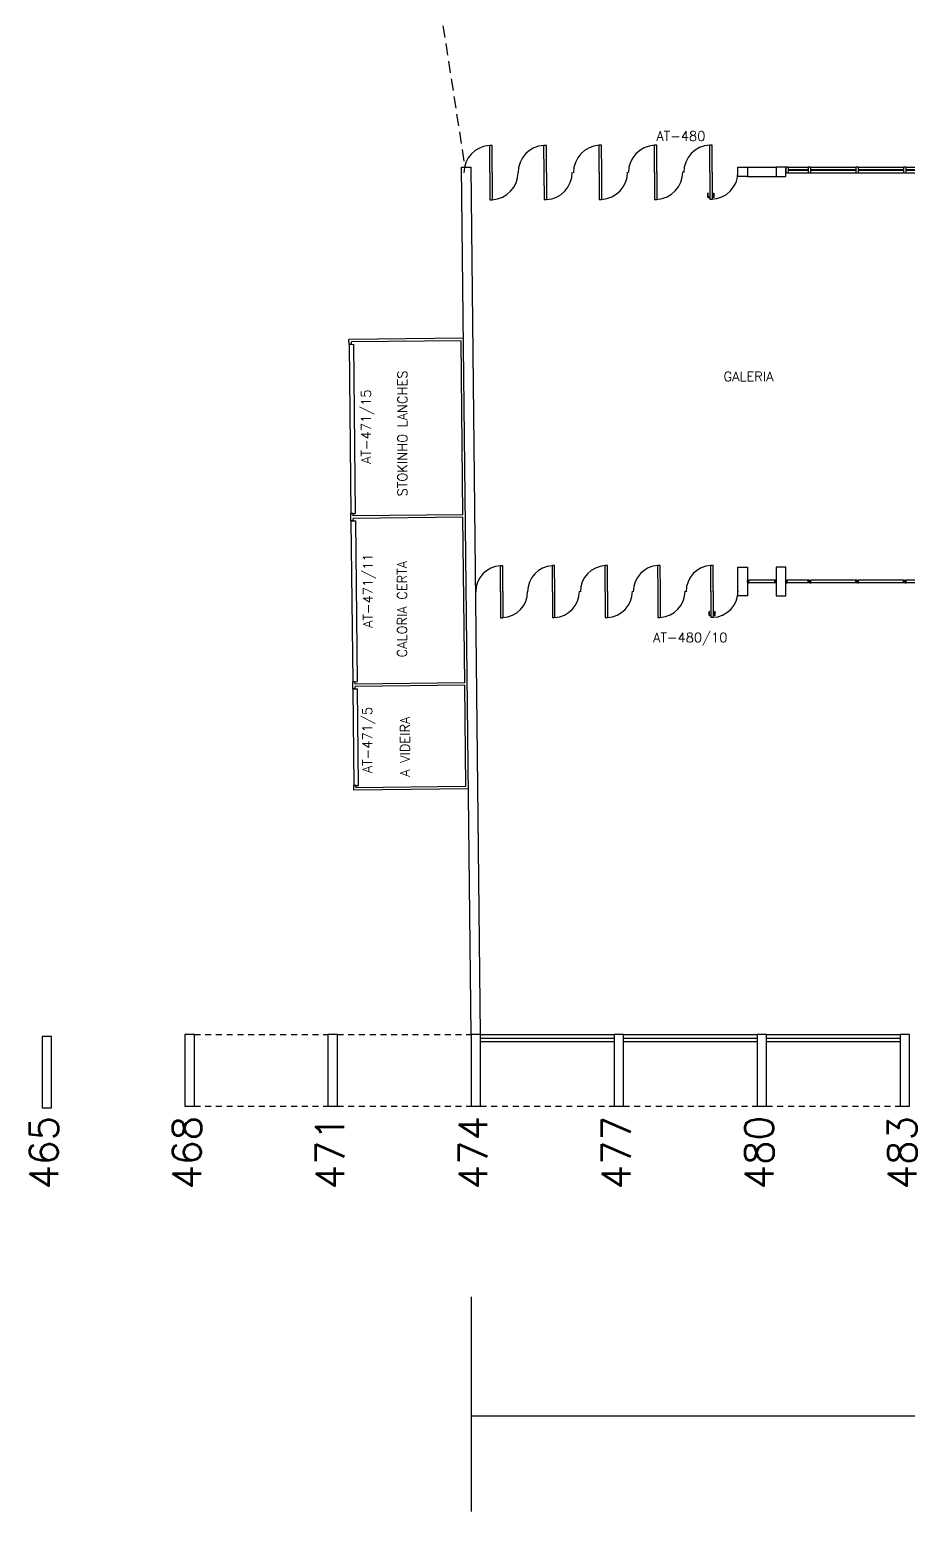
# Model space of a CAD drawing. Header units: millimetres. Extents: x 2552 to 3104, y 1319 to 1450.
# Drawn here: x 2552.01 to 2570.42, y 1323.55 to 1354.62 of the extents above; entities that cross this region are included whole.
import ezdxf

# ---------------------------------------------------------------- set-up
doc = ezdxf.new("R2010")
doc.units = ezdxf.units.MM
doc.linetypes.add('HIDDEN2', pattern=[0.1875, 0.125, -0.0625])
for name, color, linetype in [('ALV', 2, 'Continuous'), ('AR-EST-CNC-IDE', 2, 'Continuous'), ('DIV', 2, 'Continuous'), ('ESQ', 2, 'Continuous'), ('ESTR', 3, 'Continuous'), ('PROJ', 1, 'HIDDEN2'), ('TEXTO', 2, 'Continuous'), ('TEXTO-CENTRO-CUSTO', 2, 'Continuous'), ('TEXTO-ENDEREÇO', 2, 'Continuous')]:
    doc.layers.add(name, color=color, linetype=linetype)
doc.styles.add('1', font='romans.shx', dxfattribs={"height": 1.1})
doc.styles.add('NOPILAR', font='simplex.shx', dxfattribs={"height": 0.6})
doc.styles.add('UNB-100', font='simplex.shx', dxfattribs={"height": 0.2})
doc.styles.add('UNB-100-1', font='simplex.shx', dxfattribs={"height": 0.2})
doc.dimstyles.new('1-600', dxfattribs={"dimtxt": 1.1, "dimasz": 2.5, "dimexe": 2, "dimexo": 4, "dimgap": 0.2, "dimtad": 1, "dimdec": 0, "dimzin": 4, "dimdsep": 46, "dimlunit": 6, "dimtxsty": '1', "dimblk1": 'NONE', "dimblk2": 'NONE', "dimsah": 1, "dimcen": 0, "dimclrd": 2, "dimclre": 2, "dimclrt": 2, "dimadec": 0, "dimazin": 0, "dimtfac": 1, "dimtdec": 0, "dimtmove": 2, "dimatfit": 3, "dimldrblk": 'NONE', "dimfxl": 1, "dimtolj": 1, "dimtzin": 0, "dimarcsym": 0})

# ---------------------------------------------------------------- blocks, each defined once
blk = doc.blocks.new('ESQCIR-TTN')
for p, q in [((0, 0), (0, -0.12)), ((0.06, 0), (0, 0)), ((0.06, 0), (0.477, 0)), ((0.06, -0.12), (0.06, 0)), ((0.53, 0), (0.47, 0)), ((0.47, 0), (0.47, -0.12)), ((0.53, 0), (1.472, 0)), ((0.53, -0.12), (0.53, 0)), ((1.53, 0), (1.47, 0)), ((1.47, 0), (1.47, -0.12)), ((1.53, 0), (2.472, 0)), ((1.53, -0.12), (1.53, 0)), ((2.53, 0), (2.47, 0)), ((2.47, 0), (2.47, -0.12)), ((2.53, 0), (3.472, 0)), ((2.53, -0.12), (2.53, 0)), ((3.53, 0), (3.47, 0)), ((3.47, 0), (3.47, -0.12)), ((3.53, 0), (4.472, 0)), ((3.53, -0.12), (3.53, 0)), ((4.53, 0), (4.47, 0)), ((4.47, 0), (4.47, -0.12)), ((4.53, 0), (4.941, 0)), ((4.53, -0.12), (4.53, 0)), ((4.941, 0), (4.941, -0.12)), ((5.001, 0), (4.941, 0)), ((5.001, -0.12), (5.001, 0)), ((0, -0.12), (0.06, -0.12)), ((0.06, -0.054), (0.477, -0.054)), ((0.06, -0.066), (0.477, -0.066)), ((0.06, -0.12), (0.477, -0.12)), ((0.47, -0.12), (0.53, -0.12)), ((0.53, -0.054), (1.472, -0.054)), ((0.53, -0.066), (1.472, -0.066)), ((0.53, -0.12), (1.472, -0.12)), ((1.47, -0.12), (1.53, -0.12)), ((1.53, -0.054), (2.472, -0.054)), ((1.53, -0.066), (2.472, -0.066)), ((1.53, -0.12), (2.472, -0.12)), ((2.47, -0.12), (2.53, -0.12)), ((2.53, -0.054), (3.472, -0.054)), ((2.53, -0.066), (3.472, -0.066)), ((2.53, -0.12), (3.472, -0.12)), ((3.47, -0.12), (3.53, -0.12)), ((3.53, -0.054), (4.472, -0.054)), ((3.53, -0.066), (4.472, -0.066)), ((3.53, -0.12), (4.472, -0.12)), ((4.47, -0.12), (4.53, -0.12)), ((4.53, -0.05), (4.941, -0.05)), ((4.53, -0.066), (4.941, -0.066)), ((4.53, -0.12), (4.941, -0.12)), ((4.941, -0.12), (5.001, -0.12))]:
    blk.add_line(p, q)
blk = doc.blocks.new('DIVMT-TTN')
for p, q in [((-0.03, 0.03), (-0.03, 0.006)), ((-0.008, 0.03), (-0.03, 0.03)), ((-0.0185, 0.006), (-0.03, 0.006)), ((-0.0185, -0.006), (-0.0185, 0.006)), ((-0.008, 0.03), (-0.008, 0.02)), ((-0.008, 0.02), (0.008, 0.02)), ((-0.0051, 0), (0.0051, 0)), ((0.0051, 0), (-0.0051, 0)), ((-0.0051, 0), (0.0051, 0)), ((0, -0.0051), (0, 0.0051)), ((0, 0.0051), (0, -0.0051)), ((0.008, 0.03), (0.008, 0.02)), ((0.008, 0.03), (0.03, 0.03)), ((0.0205, 0.006), (0.03, 0.006)), ((0.0205, -0.006), (0.0205, 0.006)), ((0.0205, 0.006), (0.0205, -0.006)), ((0.0205, 0.006), (0.03, 0.006)), ((0.97, 0.03), (0.03, 0.03)), ((0.03, 0.006), (0.03, 0.03)), ((0.03, -0.03), (0.03, 0.03)), ((0.03, -0.005), (0.03, 0.005)), ((0.97, -0.03), (0.97, 0.03)), ((0.97, 0.03), (0.97, 0.009)), ((0.97, 0.009), (0.97, 0.027)), ((0.9795, 0.006), (0.97, 0.006)), ((0.97, -0.005), (0.97, 0.005)), ((0.9795, 0.006), (0.9795, -0.006)), ((1.0051, 0), (0.9949, 0)), ((1, 0.0051), (1, -0.0051)), ((-0.0185, -0.006), (-0.03, -0.006)), ((-0.03, -0.03), (-0.03, -0.006)), ((-0.008, -0.03), (-0.03, -0.03)), ((-0.008, -0.03), (-0.008, -0.02)), ((-0.008, -0.02), (0.008, -0.02)), ((0.008, -0.03), (0.008, -0.02)), ((0.008, -0.03), (0.03, -0.03)), ((0.0205, -0.006), (0.03, -0.006)), ((0.0205, -0.006), (0.03, -0.006)), ((0.03, -0.006), (0.03, -0.03)), ((0.97, -0.03), (0.03, -0.03)), ((0.9795, -0.006), (0.97, -0.006)), ((0.97, -0.009), (0.97, -0.027))]:
    blk.add_line(p, q)
blk = doc.blocks.new('PILINT-TTN')
for points in [[(0, -0.197), (0, 0), (0.2, 0), (0.2, -0.2), (0, -0.2)], [(1, 0), (0.8, 0), (0.8, -0.2), (1, -0.2), (1, 0), (1, -0.12)]]:
    blk.add_lwpolyline(points)
for points in [[(0.2, -8.39), (0.2, -8.99), (0, -8.99), (0, -8.39)], [(0.8, -8.39), (0.8, -8.99), (1, -8.99), (1, -8.39)]]:
    blk.add_lwpolyline(points, close=True)
blk = doc.blocks.new('MTINI-TTN')
for p, q in [((-0.03, 0.008), (-0.03, 0.03)), ((0.03, 0.03), (-0.03, 0.03)), ((-0.03, 0.008), (-0.02, 0.008)), ((-0.009, 0.03), (-0.027, 0.03)), ((-0.02, 0.008), (-0.02, 0)), ((-0.001, 0), (-0.02, 0)), ((-0.006, 0.02), (-0.006, 0.03)), ((-0.006, 0.023), (-0.006, 0.027)), ((-0.006, 0.02), (0.006, 0.02)), ((0.005, 0.03), (-0.005, 0.03)), ((0.005, 0), (-0.005, 0)), ((0.004, 0.02), (-0.004, 0.02)), ((0.02, 0), (-0.001, 0)), ((0, -0.005), (0, 0.005)), ((0.006, 0.02), (0.006, 0.03)), ((0.006, 0.023), (0.006, 0.027)), ((0.009, 0.03), (0.027, 0.03)), ((0.03, 0.008), (0.02, 0.008)), ((0.02, 0), (0.02, 0.008)), ((0.03, 0.008), (0.03, 0.03))]:
    blk.add_line(p, q)
blk = doc.blocks.new('*D102')
at = {"layer": 'DEFPOINTS', "color": 0, "transparency": 16777216}
for p in [(2561.266, 1332.048), (2681.466, 1332.048), (2681.466, 1325.548)]:
    blk.add_point(p, dxfattribs=at)
at = {"layer": 'TEXTO-CENTRO-CUSTO', "color": 2, "lineweight": -2, "transparency": 16777216}
for p, q in [((2561.266, 1328.048), (2561.266, 1323.548)), ((2681.466, 1328.048), (2681.466, 1323.548)), ((2561.266, 1325.548), (2681.466, 1325.548))]:
    blk.add_line(p, q, dxfattribs=at)
at = {"layer": 'TEXTO-CENTRO-CUSTO', "color": 2, "transparency": 16777216, "insert": (2621.366, 1326.481), "char_height": 1.1, "attachment_point": 5, "style": '1'}
blk.add_mtext('\\A1;Arquitetura e Urbanismo', dxfattribs=at)
blk = doc.blocks.new('_NONE')
at = {"color": 0, "linetype": 'ByBlock'}
blk.add_circle((0, 0), 0.25, dxfattribs=at)

msp = doc.modelspace()

# ---------------------------------------------------------------- linework, layer by layer
at = {"layer": 'ALV'}
for p, q in [((2561.266, 1333.548), (2561.066, 1351.738)), ((2561.066, 1351.738), (2561.266, 1351.738)), ((2561.466, 1333.548), (2561.266, 1351.738)), ((2567.066, 1351.738), (2567.668, 1351.738)), ((2567.066, 1351.538), (2567.668, 1351.538))]:
    msp.add_line(p, q, dxfattribs=at)
at = {"layer": 'DIV'}
for p, q in [((2561.106, 1348.147), (2558.706, 1348.12)), ((2558.707, 1348.02), (2558.706, 1348.12)), ((2558.757, 1348.021), (2558.707, 1348.02)), ((2561.056, 1348.096), (2558.756, 1348.071)), ((2558.757, 1348.021), (2558.756, 1348.071)), ((2561.096, 1344.446), (2561.056, 1348.096)), ((2558.748, 1344.321), (2558.746, 1344.471)), ((2558.796, 1344.471), (2558.746, 1344.471)), ((2558.796, 1344.421), (2558.796, 1344.471)), ((2558.798, 1344.321), (2558.748, 1344.321)), ((2561.096, 1344.446), (2558.796, 1344.421)), ((2561.097, 1344.396), (2558.797, 1344.371)), ((2558.798, 1344.321), (2558.797, 1344.371)), ((2561.135, 1340.922), (2561.097, 1344.396)), ((2567.061, 1343.048), (2567.071, 1343.048)), ((2567.066, 1343.049), (2567.066, 1343.068)), ((2567.074, 1343.068), (2567.066, 1343.068)), ((2567.066, 1343.043), (2567.066, 1343.053)), ((2567.066, 1343.028), (2567.066, 1343.049)), ((2567.066, 1343.028), (2567.074, 1343.028)), ((2567.074, 1343.078), (2567.074, 1343.068)), ((2567.074, 1343.078), (2567.096, 1343.078)), ((2567.074, 1343.018), (2567.074, 1343.028)), ((2567.074, 1343.018), (2567.096, 1343.018)), ((2567.087, 1343.054), (2567.087, 1343.042)), ((2567.087, 1343.054), (2567.096, 1343.054)), ((2567.087, 1343.044), (2567.087, 1343.052)), ((2567.087, 1343.042), (2567.096, 1343.042)), ((2567.089, 1343.054), (2567.093, 1343.054)), ((2567.089, 1343.042), (2567.093, 1343.042)), ((2567.096, 1343.018), (2567.096, 1343.078)), ((2567.636, 1343.078), (2567.096, 1343.078)), ((2567.096, 1343.057), (2567.096, 1343.075)), ((2567.096, 1343.043), (2567.096, 1343.053)), ((2567.096, 1343.039), (2567.096, 1343.021)), ((2567.636, 1343.018), (2567.096, 1343.018)), ((2567.636, 1343.018), (2567.636, 1343.078)), ((2567.636, 1343.078), (2567.636, 1343.057)), ((2567.636, 1343.057), (2567.636, 1343.075)), ((2567.646, 1343.054), (2567.636, 1343.054)), ((2567.636, 1343.043), (2567.636, 1343.053)), ((2567.646, 1343.042), (2567.636, 1343.042)), ((2567.636, 1343.039), (2567.636, 1343.021)), ((2567.646, 1343.054), (2567.646, 1343.042)), ((2567.657, 1343.048), (2567.674, 1343.048)), ((2567.665, 1343.054), (2567.665, 1343.042)), ((2567.861, 1343.048), (2567.871, 1343.048)), ((2567.874, 1343.068), (2567.866, 1343.068)), ((2567.866, 1343.049), (2567.866, 1343.068)), ((2567.866, 1343.043), (2567.866, 1343.053)), ((2567.866, 1343.028), (2567.866, 1343.049)), ((2567.866, 1343.028), (2567.874, 1343.028)), ((2567.874, 1343.078), (2567.896, 1343.078)), ((2567.874, 1343.078), (2567.874, 1343.068)), ((2567.874, 1343.018), (2567.874, 1343.028)), ((2567.874, 1343.018), (2567.896, 1343.018)), ((2567.887, 1343.054), (2567.896, 1343.054)), ((2567.887, 1343.054), (2567.887, 1343.042)), ((2567.887, 1343.044), (2567.887, 1343.052)), ((2567.887, 1343.042), (2567.896, 1343.042)), ((2567.889, 1343.054), (2567.893, 1343.054)), ((2567.889, 1343.042), (2567.893, 1343.042)), ((2568.337, 1343.078), (2567.896, 1343.078)), ((2567.896, 1343.018), (2567.896, 1343.078)), ((2567.896, 1343.057), (2567.896, 1343.075)), ((2567.896, 1343.043), (2567.896, 1343.053)), ((2567.896, 1343.039), (2567.896, 1343.021)), ((2568.337, 1343.018), (2567.896, 1343.018)), ((2568.337, 1343.018), (2568.337, 1343.078)), ((2568.337, 1343.078), (2568.337, 1343.057)), ((2568.337, 1343.057), (2568.337, 1343.075)), ((2568.347, 1343.054), (2568.337, 1343.054)), ((2568.337, 1343.043), (2568.337, 1343.053)), ((2568.347, 1343.042), (2568.337, 1343.042)), ((2568.337, 1343.039), (2568.337, 1343.021)), ((2568.347, 1343.054), (2568.347, 1343.042)), ((2568.358, 1343.048), (2568.375, 1343.048)), ((2568.366, 1343.054), (2568.366, 1343.042)), ((2558.786, 1340.796), (2558.785, 1340.946)), ((2558.835, 1340.946), (2558.785, 1340.946)), ((2558.836, 1340.796), (2558.786, 1340.796)), ((2558.835, 1340.896), (2558.835, 1340.946)), ((2561.135, 1340.922), (2558.835, 1340.896)), ((2561.136, 1340.872), (2558.836, 1340.846)), ((2558.836, 1340.796), (2558.836, 1340.846)), ((2561.159, 1338.747), (2561.136, 1340.872)), ((2558.859, 1338.772), (2558.809, 1338.771)), ((2558.81, 1338.671), (2558.809, 1338.771)), ((2561.21, 1338.697), (2558.81, 1338.671)), ((2558.859, 1338.722), (2558.859, 1338.772)), ((2561.159, 1338.747), (2558.859, 1338.722))]:
    msp.add_line(p, q, dxfattribs=at)
at = {"layer": 'DIV', "color": 1}
for p, q in [((2558.707, 1348.02), (2558.807, 1348.022)), ((2558.707, 1348.02), (2558.746, 1344.471)), ((2558.846, 1344.472), (2558.807, 1348.022)), ((2558.746, 1344.471), (2558.846, 1344.472)), ((2558.748, 1344.321), (2558.848, 1344.322)), ((2558.748, 1344.321), (2558.785, 1340.946)), ((2558.885, 1340.947), (2558.848, 1344.322)), ((2558.785, 1340.946), (2558.885, 1340.947)), ((2558.786, 1340.796), (2558.886, 1340.797)), ((2558.786, 1340.796), (2558.809, 1338.771)), ((2558.909, 1338.772), (2558.886, 1340.797)), ((2558.809, 1338.771), (2558.909, 1338.772))]:
    msp.add_line(p, q, dxfattribs=at)
at = {"layer": 'ESQ'}
for p, q in [((2561.66, 1351.62), (2561.66, 1352.19)), ((2561.71, 1352.19), (2561.66, 1352.19)), ((2561.71, 1351.62), (2561.71, 1352.19)), ((2562.797, 1351.623), (2562.796, 1352.193)), ((2562.846, 1352.193), (2562.796, 1352.193)), ((2562.847, 1351.623), (2562.846, 1352.193)), ((2563.957, 1351.625), (2563.956, 1352.195)), ((2564.006, 1352.195), (2563.956, 1352.195)), ((2564.007, 1351.625), (2564.006, 1352.195)), ((2565.162, 1352.196), (2565.112, 1352.196)), ((2565.113, 1351.626), (2565.112, 1352.196)), ((2565.163, 1351.626), (2565.162, 1352.196)), ((2566.274, 1351.628), (2566.273, 1352.198)), ((2566.323, 1352.198), (2566.273, 1352.198)), ((2566.324, 1351.628), (2566.323, 1352.198)), ((2561.659, 1351.623), (2561.659, 1351.053)), ((2561.709, 1351.623), (2561.709, 1351.053)), ((2562.796, 1351.626), (2562.797, 1351.056)), ((2562.846, 1351.626), (2562.847, 1351.056)), ((2563.955, 1351.628), (2563.956, 1351.058)), ((2564.005, 1351.628), (2564.006, 1351.058)), ((2565.112, 1351.629), (2565.113, 1351.059)), ((2565.162, 1351.629), (2565.163, 1351.059)), ((2566.273, 1351.631), (2566.273, 1351.061)), ((2566.323, 1351.631), (2566.323, 1351.061)), ((2561.659, 1351.053), (2561.709, 1351.053)), ((2562.797, 1351.056), (2562.847, 1351.056)), ((2563.956, 1351.058), (2564.006, 1351.058)), ((2565.113, 1351.059), (2565.163, 1351.059)), ((2566.233, 1351.101), (2566.233, 1351.191)), ((2566.243, 1351.191), (2566.233, 1351.191)), ((2566.233, 1351.101), (2566.273, 1351.101)), ((2566.243, 1351.111), (2566.243, 1351.191)), ((2566.243, 1351.111), (2566.273, 1351.111)), ((2566.273, 1351.061), (2566.323, 1351.061)), ((2566.353, 1351.111), (2566.323, 1351.111)), ((2566.363, 1351.101), (2566.323, 1351.101)), ((2566.353, 1351.111), (2566.353, 1351.191)), ((2566.353, 1351.191), (2566.363, 1351.191)), ((2566.363, 1351.101), (2566.363, 1351.191)), ((2561.885, 1342.831), (2561.885, 1343.376)), ((2561.933, 1343.376), (2561.885, 1343.376)), ((2561.933, 1342.831), (2561.933, 1343.376)), ((2562.973, 1342.834), (2562.972, 1343.379)), ((2563.02, 1343.379), (2562.972, 1343.379)), ((2563.021, 1342.834), (2563.02, 1343.379)), ((2564.082, 1342.835), (2564.081, 1343.381)), ((2564.129, 1343.381), (2564.081, 1343.381)), ((2564.13, 1342.835), (2564.129, 1343.381)), ((2565.236, 1343.382), (2565.188, 1343.382)), ((2565.189, 1342.837), (2565.188, 1343.382)), ((2565.237, 1342.837), (2565.236, 1343.382)), ((2566.299, 1342.838), (2566.299, 1343.384)), ((2566.346, 1343.384), (2566.299, 1343.384)), ((2566.347, 1342.838), (2566.346, 1343.384)), ((2561.884, 1342.834), (2561.884, 1342.288)), ((2561.932, 1342.834), (2561.931, 1342.288)), ((2562.972, 1342.837), (2562.972, 1342.291)), ((2563.019, 1342.837), (2563.02, 1342.291)), ((2564.081, 1342.838), (2564.082, 1342.293)), ((2564.129, 1342.838), (2564.13, 1342.293)), ((2565.188, 1342.84), (2565.188, 1342.294)), ((2565.235, 1342.84), (2565.236, 1342.294)), ((2566.298, 1342.841), (2566.299, 1342.296)), ((2566.346, 1342.841), (2566.347, 1342.296)), ((2566.261, 1342.334), (2566.261, 1342.42)), ((2566.27, 1342.42), (2566.261, 1342.42)), ((2566.261, 1342.334), (2566.299, 1342.334)), ((2566.27, 1342.344), (2566.27, 1342.42)), ((2566.27, 1342.344), (2566.299, 1342.344)), ((2566.299, 1342.296), (2566.347, 1342.296)), ((2566.375, 1342.344), (2566.347, 1342.344)), ((2566.385, 1342.334), (2566.347, 1342.334)), ((2566.375, 1342.344), (2566.375, 1342.42)), ((2566.375, 1342.42), (2566.385, 1342.42)), ((2566.385, 1342.334), (2566.385, 1342.42)), ((2561.884, 1342.288), (2561.931, 1342.288)), ((2562.972, 1342.291), (2563.02, 1342.291)), ((2564.082, 1342.293), (2564.13, 1342.293)), ((2565.188, 1342.294), (2565.236, 1342.294)), ((2561.466, 1333.548), (2564.266, 1333.548)), ((2561.466, 1333.473), (2564.266, 1333.473)), ((2561.466, 1333.398), (2564.266, 1333.398)), ((2564.466, 1333.548), (2567.266, 1333.548)), ((2564.466, 1333.473), (2567.266, 1333.473)), ((2564.466, 1333.398), (2567.266, 1333.398)), ((2567.466, 1333.548), (2570.266, 1333.548)), ((2567.466, 1333.473), (2570.266, 1333.473)), ((2567.466, 1333.398), (2570.266, 1333.398))]:
    msp.add_line(p, q, dxfattribs=at)
for centre, radius, start, end in [((2561.687, 1351.619), 0.571, 92.7195, 180.2731), ((2562.824, 1351.622), 0.571, 92.8064, 180.36), ((2563.984, 1351.623), 0.571, 92.8064, 180.36), ((2565.14, 1351.625), 0.571, 92.8064, 180.36), ((2566.301, 1351.627), 0.571, 92.8064, 180.36), ((2561.682, 1351.624), 0.571, 272.7195, 0.2731), ((2562.819, 1351.627), 0.571, 272.8064, 0.36), ((2563.978, 1351.629), 0.571, 272.8064, 0.36), ((2565.135, 1351.631), 0.571, 272.8064, 0.36), ((2566.297, 1351.631), 0.569, 270.8371, 0.8371), ((2561.911, 1342.83), 0.547, 92.7195, 180.2731), ((2562.999, 1342.832), 0.547, 92.8064, 180.36), ((2564.108, 1342.834), 0.547, 92.8064, 180.36), ((2565.215, 1342.836), 0.547, 92.8064, 180.36), ((2566.325, 1342.837), 0.547, 92.8064, 180.36), ((2561.906, 1342.835), 0.547, 272.7195, 0.2731), ((2562.993, 1342.838), 0.547, 272.8064, 0.36), ((2564.103, 1342.839), 0.547, 272.8064, 0.36), ((2565.209, 1342.841), 0.547, 272.8064, 0.36), ((2566.322, 1342.841), 0.545, 270.8371, 0.8371)]:
    msp.add_arc(centre, radius, start, end, dxfattribs=at)
at = {"layer": 'ESTR'}
for points in [[(2552.27, 1333.508), (2552.27, 1332.008), (2552.47, 1332.008), (2552.47, 1333.508)], [(2555.266, 1333.548), (2555.266, 1332.048), (2555.466, 1332.048), (2555.466, 1333.548)], [(2558.266, 1333.548), (2558.266, 1332.048), (2558.466, 1332.048), (2558.466, 1333.548)], [(2561.266, 1333.548), (2561.266, 1332.048), (2561.466, 1332.048), (2561.466, 1333.548)], [(2564.266, 1333.548), (2564.266, 1332.048), (2564.466, 1332.048), (2564.466, 1333.548)], [(2567.266, 1333.548), (2567.266, 1332.048), (2567.466, 1332.048), (2567.466, 1333.548)], [(2570.266, 1333.548), (2570.266, 1332.048), (2570.466, 1332.048), (2570.466, 1333.548)]]:
    msp.add_lwpolyline(points, close=True, dxfattribs=at)
at = {"layer": 'PROJ', "ltscale": 2}
msp.add_line((2555.33, 1389.162), (2561.137, 1351.738), dxfattribs=at)
at = {"layer": 'PROJ'}
for p, q in [((2555.466, 1333.548), (2558.266, 1333.548)), ((2558.466, 1333.548), (2561.266, 1333.548)), ((2555.466, 1332.048), (2558.266, 1332.048)), ((2558.466, 1332.048), (2561.266, 1332.048)), ((2561.466, 1332.048), (2564.266, 1332.048)), ((2564.466, 1332.048), (2567.266, 1332.048)), ((2567.466, 1332.048), (2570.266, 1332.048))]:
    msp.add_line(p, q, dxfattribs=at)

# ---------------------------------------------------------------- block references
at = {"layer": 'DIV', "rotation": 89.9999999999998}
msp.add_blockref('MTINI-TTN', (2567.666, 1343.048), dxfattribs=at)
at = {"layer": 'DIV'}
for p in [(2568.366, 1343.048), (2569.366, 1343.048), (2570.366, 1343.048)]:
    msp.add_blockref('DIVMT-TTN', p, dxfattribs=at)
at = {"layer": 'ESQ'}
msp.add_blockref('ESQCIR-TTN', (2567.866, 1351.738), dxfattribs=at)
at = {"layer": 'ESTR'}
msp.add_blockref('PILINT-TTN', (2566.866, 1351.738), dxfattribs=at)

# ---------------------------------------------------------------- texts
at = {"layer": 'AR-EST-CNC-IDE', "style": 'NOPILAR'}
for s, p in [('465', (2552.608, 1330.297)), ('468', (2555.608, 1330.297)), ('474', (2561.608, 1330.297)), ('477', (2564.608, 1330.297)), ('480', (2567.608, 1330.297)), ('483', (2570.608, 1330.297)), ('471', (2558.608, 1330.297))]:
    msp.add_text(s, height=0.6, rotation=90, dxfattribs=at).set_placement(p)
at = {"layer": 'TEXTO', "style": 'UNB-100'}
for s, rotation, p in [('STOKINHO LANCHES', 90, (2559.926, 1344.831)), ('GALERIA', 360, (2566.564, 1347.245)), ('CALORIA CERTA', 90, (2559.92, 1341.455)), ('A VIDEIRA', 90, (2559.981, 1338.952))]:
    msp.add_text(s, height=0.2, rotation=rotation, dxfattribs=at).set_placement(p)
at = {"layer": 'TEXTO-ENDEREÇO', "style": 'UNB-100-1'}
for s, rotation, p in [('AT-480', 360, (2565.153, 1352.288)), ('AT-471/15', 90, (2559.165, 1345.512)), ('AT-471/11', 90, (2559.203, 1342.073)), ('AT-480/10', 360, (2565.084, 1341.772)), ('AT-471/5', 90, (2559.191, 1339.026))]:
    msp.add_text(s, height=0.2, rotation=rotation, dxfattribs=at).set_placement(p)

# ---------------------------------------------------------------- dimensions: what is measured, and where the dimension line sits
at = {"layer": 'TEXTO-CENTRO-CUSTO'}
dim = msp.add_aligned_dim(p1=(2561.266, 1332.048), p2=(2681.466, 1332.048), distance=-6.5, text='Arquitetura e Urbanismo', dimstyle='1-600', dxfattribs=at)
dim.commit()
dim.dimension.update_dxf_attribs({"geometry": '*D102', "text_midpoint": (2621.366, 1326.481)})

doc.saveas('drawing.dxf')
